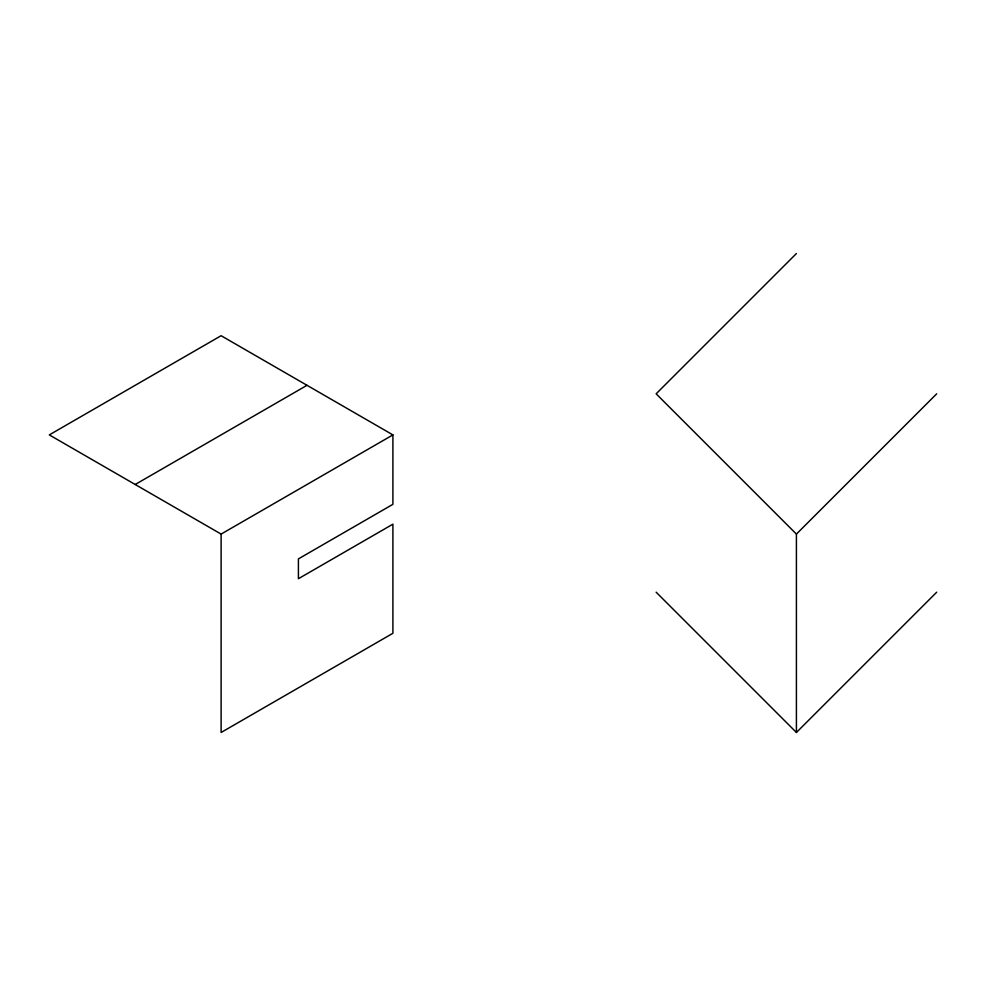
<?xml version="1.0" encoding="UTF-8"?>
<svg xmlns="http://www.w3.org/2000/svg" width="986" height="986" viewBox="0 0 986 986"><rect width="100%" height="100%" fill="white"/><g stroke="black" fill="none" stroke-linecap="round" stroke-linejoin="round"><path stroke-width="1.48" d="M796.417 253.525L656.146 393.808L796.417 534.092L796.417 732.475L656.146 592.192M796.417 534.092L936.7 393.808M796.417 732.475L936.7 592.192M135.205 484.496L307.003 385.304M221.111 534.092L392.909 434.9L392.909 504.327L298.413 558.889L298.413 578.72L392.909 524.17L392.909 633.283L221.111 732.475L221.111 534.092L49.3 434.9L221.111 335.708L392.909 434.9"/></g></svg>
